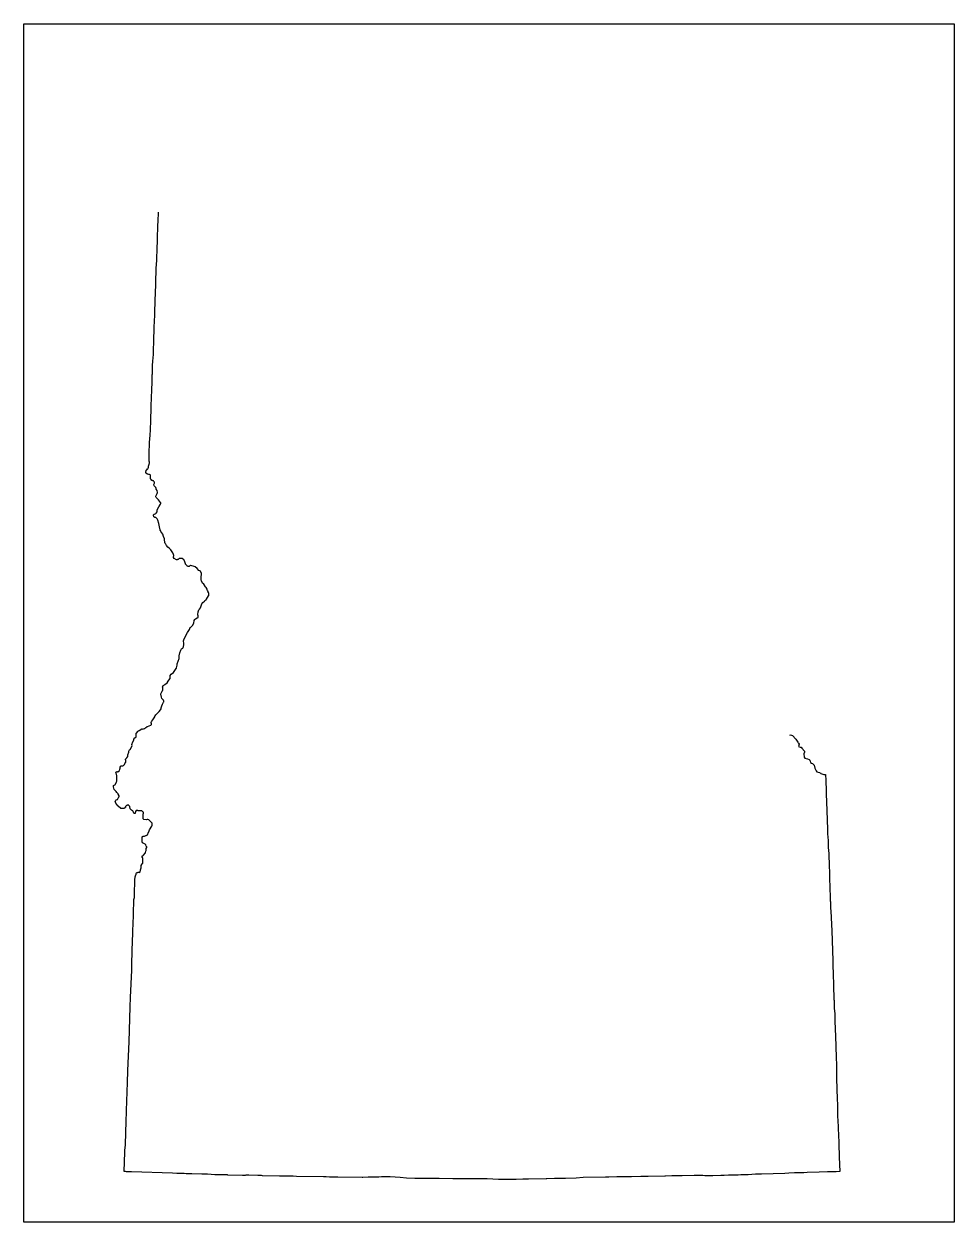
# Model space of a CAD drawing. Extents: x 0.1 to 8.4, y 0.1 to 10.8.
import ezdxf

# ---------------------------------------------------------------- set-up
doc = ezdxf.new("R2010")
doc.units = 0
doc.header["$MEASUREMENT"] = 0
doc.layers.add('STATE', color=7, linetype='CONTINUOUS')

# ---------------------------------------------------------------- blocks, each defined once
blk = doc.blocks.new('BLOCK_2')
at = {"layer": 'STATE'}
blk.add_lwpolyline([(0.093, 0.099), (0.093, 10.807), (8.405, 10.807), (8.405, 0.099), (0.093, 0.099)], dxfattribs=at)
at = {"layer": 'STATE', "color": 2}
blk.add_lwpolyline([(6.939, 4.449), (6.945, 4.453), (6.962, 4.446), (6.992, 4.416), (7.009, 4.389), (7.012, 4.383), (7.015, 4.379), (7.022, 4.369), (7.015, 4.349), (7.029, 4.343), (7.039, 4.343), (7.045, 4.333), (7.069, 4.306), (7.069, 4.299), (7.062, 4.283), (7.065, 4.253), (7.072, 4.246), (7.095, 4.239), (7.109, 4.233), (7.115, 4.226), (7.119, 4.219), (7.122, 4.206), (7.132, 4.199), (7.139, 4.196), (7.155, 4.183), (7.162, 4.156), (7.172, 4.133), (7.179, 4.123), (7.192, 4.119), (7.202, 4.116), (7.209, 4.113), (7.212, 4.113), (7.215, 4.109), (7.242, 4.099), (7.249, 4.099), (7.255, 4.099), (7.259, 4.046), (7.259, 4.043), (7.262, 3.956), (7.262, 3.926), (7.269, 3.776), (7.275, 3.606), (7.275, 3.596), (7.275, 3.589), (7.275, 3.583), (7.275, 3.569), (7.279, 3.509), (7.279, 3.506), (7.279, 3.446), (7.282, 3.419), (7.285, 3.393), (7.285, 3.383), (7.289, 3.286), (7.292, 3.219), (7.292, 3.163), (7.292, 3.153), (7.295, 3.106), (7.295, 3.096), (7.295, 3.063), (7.299, 3.026), (7.299, 3.023), (7.299, 3.019), (7.299, 2.969), (7.299, 2.966), (7.302, 2.963), (7.302, 2.959), (7.302, 2.929), (7.302, 2.903), (7.305, 2.876), (7.312, 2.702), (7.322, 2.436), (7.325, 2.272), (7.329, 2.262), (7.329, 2.256), (7.329, 2.249), (7.329, 2.239), (7.329, 2.236), (7.329, 2.232), (7.329, 2.189), (7.332, 2.116), (7.332, 2.086), (7.335, 2.082), (7.335, 2.079), (7.335, 2.069), (7.335, 2.062), (7.335, 2.049), (7.335, 2.042), (7.335, 2.026), (7.335, 2.022), (7.335, 2.019), (7.335, 2.016), (7.335, 2.012), (7.335, 2.009), (7.339, 1.959), (7.339, 1.949), (7.339, 1.939), (7.339, 1.932), (7.339, 1.916), (7.342, 1.806), (7.345, 1.779), (7.349, 1.649), (7.352, 1.586), (7.352, 1.582), (7.355, 1.492), (7.355, 1.479), (7.355, 1.422), (7.355, 1.386), (7.359, 1.286), (7.359, 1.272), (7.359, 1.266), (7.362, 1.222), (7.365, 1.126), (7.365, 1.049), (7.369, 0.952), (7.372, 0.856), (7.375, 0.829), (7.375, 0.812), (7.375, 0.762), (7.375, 0.752), (7.379, 0.726), (7.379, 0.679), (7.385, 0.552), (7.352, 0.549), (7.329, 0.549), (7.275, 0.549), (7.199, 0.546), (7.092, 0.542), (7.062, 0.539), (7.035, 0.539), (6.999, 0.539), (6.989, 0.539), (6.985, 0.539), (6.979, 0.539), (6.929, 0.536), (6.892, 0.532), (6.685, 0.526), (6.642, 0.526), (6.632, 0.526), (6.565, 0.522), (6.555, 0.522), (6.539, 0.522), (6.519, 0.522), (6.499, 0.522), (6.475, 0.519), (6.455, 0.519), (6.435, 0.519), (6.429, 0.519), (6.425, 0.519), (6.392, 0.519), (6.389, 0.519), (6.352, 0.516), (6.336, 0.516), (6.322, 0.516), (6.249, 0.512), (6.189, 0.512), (6.179, 0.512), (6.159, 0.516), (6.122, 0.516), (6.112, 0.516), (6.109, 0.516), (6.106, 0.516), (6.082, 0.516), (5.976, 0.512), (5.952, 0.512), (5.892, 0.512), (5.882, 0.512), (5.826, 0.509), (5.822, 0.509), (5.672, 0.506), (5.606, 0.506), (5.522, 0.502), (5.476, 0.502), (5.422, 0.502), (5.399, 0.502), (5.392, 0.502), (5.319, 0.499), (5.296, 0.499), (5.289, 0.499), (5.092, 0.496), (5.029, 0.492), (4.932, 0.489), (4.912, 0.489), (4.872, 0.489), (4.866, 0.489), (4.846, 0.489), (4.836, 0.489), (4.766, 0.486), (4.759, 0.486), (4.602, 0.482), (4.552, 0.482), (4.493, 0.479), (4.479, 0.479), (4.446, 0.479), (4.416, 0.479), (4.373, 0.479), (4.349, 0.479), (4.343, 0.479), (4.333, 0.479), (4.233, 0.486), (4.183, 0.486), (4.176, 0.486), (4.159, 0.486), (4.113, 0.486), (3.926, 0.486), (3.803, 0.489), (3.726, 0.489), (3.693, 0.489), (3.586, 0.489), (3.513, 0.492), (3.456, 0.496), (3.366, 0.502), (3.363, 0.502), (3.339, 0.502), (3.326, 0.502), (3.316, 0.502), (3.299, 0.502), (3.289, 0.502), (3.266, 0.499), (3.249, 0.499), (3.186, 0.499), (3.169, 0.499), (3.123, 0.496), (3.116, 0.496), (2.899, 0.499), (2.889, 0.499), (2.886, 0.499), (2.826, 0.499), (2.823, 0.499), (2.793, 0.502), (2.779, 0.502), (2.769, 0.502), (2.53, 0.506), (2.5, 0.509), (2.496, 0.509), (2.49, 0.509), (2.4, 0.509), (2.376, 0.509), (2.226, 0.512), (2.216, 0.516), (2.21, 0.516), (2.183, 0.516), (2.103, 0.519), (2.076, 0.519), (2.07, 0.516), (2.056, 0.516), (2.046, 0.516), (1.916, 0.519), (1.913, 0.522), (1.8, 0.522), (1.733, 0.526), (1.73, 0.526), (1.693, 0.526), (1.683, 0.526), (1.593, 0.529), (1.573, 0.529), (1.57, 0.529), (1.553, 0.529), (1.543, 0.529), (1.526, 0.532), (1.466, 0.532), (1.46, 0.532), (1.42, 0.536), (1.053, 0.549), (1.01, 0.549), (1, 0.552), (0.99, 0.552), (0.996, 0.722), (0.996, 0.742), (1, 0.786), (1, 0.792), (1.006, 0.999), (1.006, 1.019), (1.01, 1.066), (1.01, 1.096), (1.02, 1.346), (1.023, 1.449), (1.023, 1.452), (1.033, 1.709), (1.043, 2.022), (1.046, 2.106), (1.056, 2.349), (1.056, 2.389), (1.056, 2.406), (1.06, 2.516), (1.063, 2.616), (1.066, 2.672), (1.07, 2.796), (1.073, 2.809), (1.073, 2.816), (1.073, 2.839), (1.073, 2.843), (1.073, 2.846), (1.073, 2.849), (1.073, 2.863), (1.073, 2.873), (1.073, 2.876), (1.073, 2.883), (1.073, 2.893), (1.076, 2.939), (1.076, 2.956), (1.076, 2.963), (1.076, 2.966), (1.076, 2.983), (1.08, 2.999), (1.08, 3.013), (1.08, 3.036), (1.08, 3.039), (1.08, 3.079), (1.083, 3.103), (1.083, 3.143), (1.083, 3.146), (1.083, 3.153), (1.083, 3.169), (1.086, 3.176), (1.086, 3.179), (1.086, 3.183), (1.09, 3.193), (1.096, 3.209), (1.096, 3.213), (1.1, 3.219), (1.103, 3.223), (1.106, 3.223), (1.11, 3.223), (1.113, 3.226), (1.116, 3.226), (1.123, 3.223), (1.126, 3.226), (1.13, 3.226), (1.133, 3.229), (1.136, 3.243), (1.136, 3.246), (1.14, 3.266), (1.14, 3.269), (1.14, 3.276), (1.14, 3.283), (1.14, 3.286), (1.15, 3.299), (1.153, 3.303), (1.156, 3.306), (1.156, 3.316), (1.156, 3.323), (1.156, 3.339), (1.156, 3.349), (1.153, 3.356), (1.15, 3.356), (1.15, 3.359), (1.15, 3.363), (1.15, 3.366), (1.15, 3.369), (1.15, 3.373), (1.156, 3.373), (1.163, 3.379), (1.176, 3.396), (1.18, 3.399), (1.18, 3.403), (1.183, 3.413), (1.186, 3.419), (1.186, 3.433), (1.186, 3.436), (1.19, 3.446), (1.19, 3.453), (1.186, 3.459), (1.183, 3.469), (1.176, 3.476), (1.17, 3.479), (1.153, 3.489), (1.15, 3.496), (1.15, 3.503), (1.15, 3.509), (1.15, 3.516), (1.15, 3.536), (1.15, 3.539), (1.15, 3.543), (1.153, 3.546), (1.156, 3.546), (1.16, 3.549), (1.17, 3.549), (1.183, 3.553), (1.186, 3.553), (1.19, 3.556), (1.196, 3.559), (1.2, 3.569), (1.203, 3.573), (1.213, 3.596), (1.216, 3.603), (1.236, 3.636), (1.24, 3.643), (1.24, 3.646), (1.24, 3.663), (1.233, 3.669), (1.23, 3.673), (1.21, 3.693), (1.2, 3.696), (1.193, 3.696), (1.186, 3.693), (1.166, 3.696), (1.16, 3.703), (1.16, 3.716), (1.16, 3.743), (1.163, 3.753), (1.163, 3.756), (1.163, 3.759), (1.16, 3.763), (1.16, 3.766), (1.153, 3.769), (1.146, 3.773), (1.133, 3.773), (1.116, 3.773), (1.113, 3.773), (1.11, 3.776), (1.106, 3.776), (1.103, 3.776), (1.096, 3.776), (1.09, 3.769), (1.086, 3.753), (1.086, 3.749), (1.083, 3.749), (1.08, 3.749), (1.076, 3.753), (1.073, 3.763), (1.066, 3.773), (1.063, 3.773), (1.056, 3.779), (1.053, 3.779), (1.043, 3.793), (1.043, 3.796), (1.04, 3.809), (1.04, 3.813), (1.033, 3.819), (1.03, 3.823), (1.03, 3.826), (1.026, 3.826), (1.02, 3.826), (1.016, 3.826), (1.013, 3.823), (1.01, 3.823), (1, 3.813), (1, 3.809), (1, 3.803), (0.996, 3.803), (0.993, 3.796), (0.986, 3.796), (0.973, 3.796), (0.96, 3.796), (0.936, 3.816), (0.933, 3.819), (0.913, 3.843), (0.907, 3.856), (0.91, 3.859), (0.913, 3.869), (0.916, 3.873), (0.927, 3.876), (0.93, 3.876), (0.94, 3.899), (0.943, 3.899), (0.943, 3.906), (0.943, 3.909), (0.936, 3.923), (0.936, 3.926), (0.927, 3.936), (0.923, 3.939), (0.916, 3.946), (0.907, 3.956), (0.9, 3.966), (0.893, 3.989), (0.893, 3.999), (0.9, 4.003), (0.91, 4.009), (0.91, 4.013), (0.92, 4.033), (0.923, 4.039), (0.923, 4.069), (0.923, 4.079), (0.923, 4.086), (0.92, 4.103), (0.916, 4.109), (0.916, 4.113), (0.913, 4.113), (0.913, 4.116), (0.916, 4.116), (0.916, 4.119), (0.916, 4.123), (0.92, 4.123), (0.927, 4.126), (0.93, 4.123), (0.933, 4.123), (0.943, 4.133), (0.95, 4.143), (0.95, 4.149), (0.953, 4.153), (0.953, 4.159), (0.953, 4.163), (0.96, 4.173), (0.963, 4.176), (0.976, 4.176), (0.983, 4.179), (0.993, 4.189), (0.996, 4.196), (1.003, 4.209), (1.003, 4.223), (1, 4.233), (1, 4.236), (1.003, 4.239), (1.006, 4.246), (1.01, 4.246), (1.013, 4.249), (1.023, 4.259), (1.023, 4.263), (1.023, 4.276), (1.03, 4.299), (1.03, 4.306), (1.033, 4.313), (1.036, 4.319), (1.043, 4.323), (1.053, 4.343), (1.06, 4.359), (1.056, 4.366), (1.06, 4.376), (1.063, 4.383), (1.073, 4.403), (1.076, 4.403), (1.076, 4.406), (1.076, 4.416), (1.083, 4.426), (1.093, 4.433), (1.096, 4.436), (1.096, 4.456), (1.096, 4.466), (1.113, 4.486), (1.116, 4.489), (1.123, 4.493), (1.146, 4.506), (1.15, 4.506), (1.156, 4.503), (1.163, 4.506), (1.17, 4.509), (1.173, 4.509), (1.176, 4.513), (1.183, 4.519), (1.19, 4.526), (1.193, 4.529), (1.196, 4.529), (1.213, 4.533), (1.226, 4.539), (1.23, 4.543), (1.233, 4.546), (1.233, 4.549), (1.233, 4.553), (1.233, 4.556), (1.23, 4.559), (1.23, 4.563), (1.233, 4.573), (1.236, 4.576), (1.246, 4.586), (1.263, 4.613), (1.263, 4.619), (1.266, 4.623), (1.273, 4.633), (1.286, 4.646), (1.303, 4.663), (1.313, 4.676), (1.32, 4.686), (1.32, 4.696), (1.326, 4.713), (1.33, 4.726), (1.336, 4.739), (1.34, 4.746), (1.343, 4.749), (1.343, 4.753), (1.34, 4.763), (1.326, 4.779), (1.323, 4.789), (1.316, 4.816), (1.316, 4.819), (1.32, 4.826), (1.33, 4.849), (1.333, 4.849), (1.333, 4.869), (1.333, 4.876), (1.33, 4.879), (1.336, 4.893), (1.35, 4.899), (1.353, 4.903), (1.373, 4.919), (1.383, 4.933), (1.396, 4.953), (1.4, 4.956), (1.4, 4.959), (1.4, 4.973), (1.4, 4.979), (1.4, 4.983), (1.41, 4.996), (1.43, 5.009), (1.453, 5.046), (1.456, 5.049), (1.456, 5.053), (1.463, 5.076), (1.463, 5.089), (1.48, 5.136), (1.48, 5.139), (1.48, 5.156), (1.48, 5.159), (1.486, 5.186), (1.496, 5.209), (1.5, 5.223), (1.506, 5.226), (1.513, 5.229), (1.516, 5.236), (1.52, 5.239), (1.52, 5.249), (1.523, 5.256), (1.523, 5.269), (1.52, 5.293), (1.523, 5.303), (1.543, 5.346), (1.556, 5.369), (1.573, 5.396), (1.58, 5.413), (1.586, 5.416), (1.603, 5.433), (1.61, 5.453), (1.613, 5.473), (1.613, 5.476), (1.62, 5.483), (1.626, 5.489), (1.64, 5.499), (1.65, 5.503), (1.65, 5.516), (1.646, 5.526), (1.646, 5.529), (1.65, 5.553), (1.656, 5.569), (1.663, 5.576), (1.67, 5.589), (1.683, 5.623), (1.693, 5.636), (1.706, 5.649), (1.71, 5.653), (1.72, 5.659), (1.726, 5.663), (1.726, 5.666), (1.743, 5.696), (1.746, 5.699), (1.746, 5.719), (1.746, 5.723), (1.74, 5.726), (1.74, 5.733), (1.733, 5.743), (1.73, 5.749), (1.73, 5.753), (1.73, 5.756), (1.723, 5.769), (1.72, 5.773), (1.716, 5.776), (1.7, 5.799), (1.69, 5.809), (1.686, 5.816), (1.68, 5.829), (1.676, 5.836), (1.676, 5.863), (1.68, 5.889), (1.68, 5.896), (1.673, 5.909), (1.67, 5.916), (1.666, 5.919), (1.663, 5.919), (1.656, 5.923), (1.64, 5.939), (1.623, 5.956), (1.613, 5.959), (1.586, 5.966), (1.583, 5.966), (1.576, 5.963), (1.57, 5.959), (1.556, 5.959), (1.553, 5.963), (1.536, 5.979), (1.536, 5.983), (1.53, 5.999), (1.523, 6.019), (1.52, 6.019), (1.51, 6.026), (1.51, 6.029), (1.506, 6.029), (1.503, 6.029), (1.483, 6.029), (1.48, 6.029), (1.48, 6.026), (1.476, 6.026), (1.473, 6.023), (1.47, 6.019), (1.466, 6.019), (1.463, 6.016), (1.46, 6.016), (1.456, 6.016), (1.436, 6.029), (1.43, 6.039), (1.43, 6.043), (1.43, 6.046), (1.433, 6.053), (1.433, 6.056), (1.43, 6.066), (1.426, 6.073), (1.423, 6.08), (1.406, 6.106), (1.403, 6.11), (1.393, 6.12), (1.38, 6.13), (1.366, 6.146), (1.363, 6.15), (1.36, 6.156), (1.356, 6.163), (1.353, 6.173), (1.35, 6.2), (1.35, 6.206), (1.34, 6.226), (1.333, 6.246), (1.316, 6.27), (1.313, 6.28), (1.31, 6.28), (1.31, 6.286), (1.306, 6.313), (1.3, 6.343), (1.29, 6.373), (1.283, 6.383), (1.273, 6.396), (1.27, 6.396), (1.263, 6.396), (1.253, 6.403), (1.253, 6.406), (1.25, 6.41), (1.25, 6.416), (1.25, 6.42), (1.253, 6.426), (1.256, 6.426), (1.26, 6.426), (1.273, 6.43), (1.276, 6.433), (1.283, 6.446), (1.283, 6.456), (1.283, 6.463), (1.286, 6.466), (1.286, 6.47), (1.3, 6.49), (1.313, 6.516), (1.316, 6.523), (1.316, 6.526), (1.313, 6.53), (1.296, 6.553), (1.29, 6.56), (1.286, 6.563), (1.276, 6.573), (1.273, 6.58), (1.273, 6.586), (1.28, 6.603), (1.283, 6.61), (1.286, 6.62), (1.283, 6.636), (1.276, 6.65), (1.276, 6.653), (1.276, 6.656), (1.273, 6.663), (1.27, 6.666), (1.266, 6.67), (1.256, 6.68), (1.253, 6.686), (1.253, 6.69), (1.26, 6.703), (1.26, 6.71), (1.256, 6.713), (1.253, 6.716), (1.25, 6.723), (1.246, 6.723), (1.243, 6.723), (1.243, 6.726), (1.236, 6.726), (1.23, 6.736), (1.223, 6.74), (1.223, 6.746), (1.223, 6.75), (1.223, 6.756), (1.223, 6.763), (1.223, 6.77), (1.223, 6.773), (1.22, 6.776), (1.216, 6.78), (1.213, 6.78), (1.21, 6.78), (1.2, 6.783), (1.196, 6.783), (1.193, 6.783), (1.193, 6.786), (1.19, 6.786), (1.19, 6.79), (1.186, 6.79), (1.186, 6.793), (1.183, 6.796), (1.183, 6.8), (1.186, 6.816), (1.186, 6.82), (1.19, 6.823), (1.196, 6.83), (1.2, 6.83), (1.203, 6.836), (1.206, 6.846), (1.206, 6.853), (1.206, 6.856), (1.21, 6.86), (1.21, 6.863), (1.213, 6.873), (1.213, 6.876), (1.216, 6.88), (1.216, 6.89), (1.216, 6.893), (1.213, 6.896), (1.213, 6.9), (1.213, 6.906), (1.213, 6.913), (1.213, 6.923), (1.213, 6.946), (1.213, 6.953), (1.213, 6.963), (1.213, 6.966), (1.216, 7.066), (1.22, 7.133), (1.223, 7.18), (1.226, 7.263), (1.226, 7.296), (1.226, 7.32), (1.23, 7.326), (1.23, 7.34), (1.23, 7.346), (1.23, 7.39), (1.23, 7.4), (1.233, 7.46), (1.233, 7.476), (1.236, 7.526), (1.236, 7.543), (1.24, 7.6), (1.24, 7.673), (1.243, 7.676), (1.243, 7.69), (1.243, 7.753), (1.246, 7.793), (1.25, 7.853), (1.25, 7.856), (1.25, 7.906), (1.25, 7.916), (1.253, 7.946), (1.253, 7.986), (1.253, 8.016), (1.256, 8.05), (1.256, 8.066), (1.256, 8.07), (1.256, 8.096), (1.263, 8.203), (1.263, 8.223), (1.263, 8.25), (1.263, 8.263), (1.266, 8.296), (1.266, 8.316), (1.266, 8.35), (1.27, 8.39), (1.27, 8.41), (1.273, 8.473), (1.273, 8.476), (1.273, 8.483), (1.273, 8.49), (1.273, 8.526), (1.273, 8.55), (1.273, 8.556), (1.276, 8.563), (1.276, 8.583), (1.276, 8.603), (1.276, 8.62), (1.28, 8.696), (1.28, 8.7), (1.28, 8.706), (1.28, 8.723), (1.28, 8.726), (1.28, 8.73), (1.28, 8.733), (1.28, 8.74), (1.283, 8.763), (1.283, 8.78), (1.283, 8.793), (1.283, 8.816), (1.283, 8.823), (1.283, 8.826), (1.286, 8.843), (1.286, 8.906), (1.286, 8.91), (1.286, 8.92), (1.286, 8.926), (1.286, 8.93), (1.29, 8.96), (1.29, 8.97), (1.29, 8.98), (1.29, 8.983), (1.29, 8.986), (1.29, 8.993), (1.29, 8.996), (1.293, 9.053), (1.296, 9.113), (1.296, 9.126)], dxfattribs=at)

msp = doc.modelspace()

# ---------------------------------------------------------------- block references
at = {"layer": 'STATE'}
msp.add_blockref('BLOCK_2', (0, 0), dxfattribs=at)

doc.saveas('drawing.dxf')
